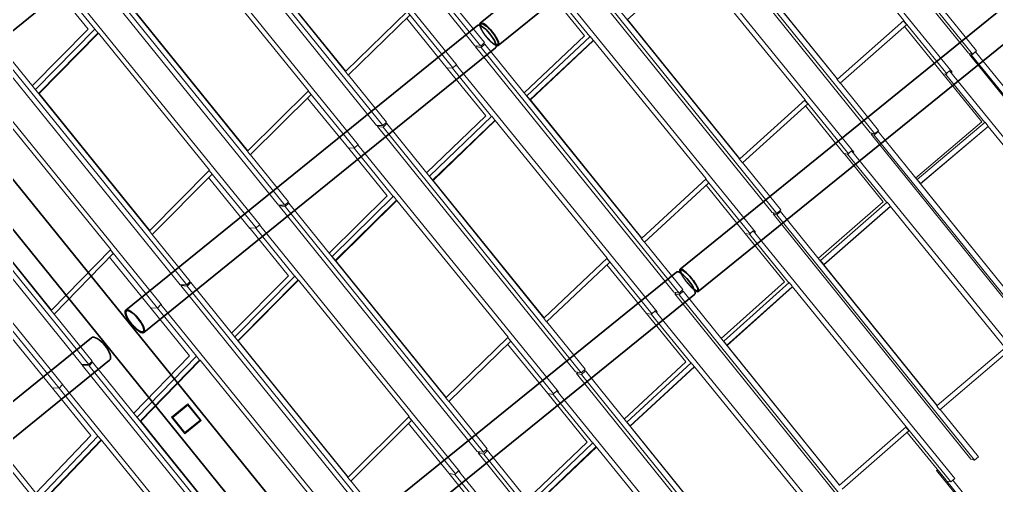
# Model space of a CAD drawing. Header units: millimetres. Extents: x 834681283 to 835686922, y 817551134 to 819407044.
# Drawn here: x 835607302 to 835616546, y 818162853 to 818167262 of the extents above; entities that cross this region are included whole.
import ezdxf

# ---------------------------------------------------------------- set-up
doc = ezdxf.new("R2010")
doc.units = ezdxf.units.MM
doc.header["$LTSCALE"] = 1200
doc.header["$MEASUREMENT"] = 0
for name, pattern in [('P01-MAGP-P-RF$0$P01_MS_01_N1-FloorPlan-PART2OFUPPERROOFSETTINGOUT$0$BH DASHED2', [3, 2, -1]), ('P01-MAGP-P-RF$0$P01_MS_01_N1-FloorPlan-PART2OFUPPERROOFSETTINGOUT$0$BH DASHED3', [2, 1, -1]), ('P01-MAGP-P-RF$0$PHANTOM', [2.5, 1.25, -0.25, 0.25, -0.25, 0.25, -0.25])]:
    doc.linetypes.add(name, pattern=pattern)
for name, color, linetype, lineweight in [('P01-MAGP-P-RF$0$MMH053__', 253, 'P01-MAGP-P-RF$0$PHANTOM', 40), ('P01-MAGP-P-RF$0$P01_MS_01_N1-FloorPlan-PART2OFUPPERROOFSETTINGOUT$0$S-BEAM', 253, 'Continuous', 35), ('P01-MAGP-P-RF$0$P01_MS_01_N1-FloorPlan-PART2OFUPPERROOFSETTINGOUT$0$S-BEAM-HIDN', 253, 'P01-MAGP-P-RF$0$P01_MS_01_N1-FloorPlan-PART2OFUPPERROOFSETTINGOUT$0$BH DASHED2', 18), ('P01-MAGP-P-RF$0$P01_MS_01_N1-FloorPlan-PART2OFUPPERROOFSETTINGOUT$0$S-COLS-HIDN', 253, 'P01-MAGP-P-RF$0$P01_MS_01_N1-FloorPlan-PART2OFUPPERROOFSETTINGOUT$0$BH DASHED3', 18), ('P01-MAGP-P-RF$0$ROOF MESH HALF TONE$0$A-GLAZ', 253, 'Continuous', 9)]:
    doc.layers.add(name, color=color, linetype=linetype, lineweight=lineweight)

# ---------------------------------------------------------------- blocks, each defined once
blk = doc.blocks.new('P01-MAGP-P-RF$0$P01_MS_01_N1-FloorPlan-PART2OFUPPERROOFSETTINGOUT$0$Circular Hollow Sections - CHS273x10_PSB97-8463233-PART 2 OF  UPPER ROOF SETTING OUT')
at = {"layer": 'P01-MAGP-P-RF$0$P01_MS_01_N1-FloorPlan-PART2OFUPPERROOFSETTINGOUT$0$S-BEAM'}
for p, q in [((83992, 47469.2), (80483.2, 45012.3)), ((80639.7, 44788.7), (84148.6, 47245.6))]:
    blk.add_line(p, q, dxfattribs=at)
for centre, major_axis, start_param, end_param in [((84070.3, 47357.4), (-78.3, 111.8), 3.141593, 6.283185), ((80561.5, 44900.5), (-78.3, 111.8), 0, 3.141593), ((80561.5, 44900.5), (-72.6, 103.6), 0, 3.141593), ((80561.5, 44900.5), (-78.3, 111.8), 3.141593, 6.283185), ((80561.5, 44900.5), (-72.6, 103.6), 3.141593, 6.283185)]:
    blk.add_ellipse(centre, major_axis=major_axis, ratio=0.284415, start_param=start_param, end_param=end_param, dxfattribs=at)
blk = doc.blocks.new('P01-MAGP-P-RF$0$P01_MS_01_N1-FloorPlan-PART2OFUPPERROOFSETTINGOUT$0$Circular Hollow Sections - CHS273x10_PSB97-8453365-PART 2 OF  UPPER ROOF SETTING OUT')
at = {"layer": 'P01-MAGP-P-RF$0$P01_MS_01_N1-FloorPlan-PART2OFUPPERROOFSETTINGOUT$0$S-BEAM'}
for p, q in [((78426.7, 47234.7), (71416.9, 42326.4)), ((71573.5, 42102.7), (78583.3, 47011.1))]:
    blk.add_line(p, q, dxfattribs=at)
for centre, major_axis, start_param, end_param in [((78505, 47122.9), (-78.3, 111.8), 3.141593, 6.283185), ((71495.2, 42214.6), (-78.3, 111.8), 0, 3.141593), ((71495.2, 42214.6), (-72.6, 103.6), 0, 3.141593), ((71495.2, 42214.6), (-78.3, 111.8), 3.141593, 6.283185), ((71495.2, 42214.6), (-72.6, 103.6), 3.141593, 6.283185)]:
    blk.add_ellipse(centre, major_axis=major_axis, ratio=0.39179, start_param=start_param, end_param=end_param, dxfattribs=at)
blk = doc.blocks.new('P01-MAGP-P-RF$0$P01_MS_01_N1-FloorPlan-PART2OFUPPERROOFSETTINGOUT$0$Circular Hollow Sections - CHS273x10_PSB97-8463272-PART 2 OF  UPPER ROOF SETTING OUT')
at = {"layer": 'P01-MAGP-P-RF$0$P01_MS_01_N1-FloorPlan-PART2OFUPPERROOFSETTINGOUT$0$S-BEAM'}
for p, q in [((82275.3, 49929.5), (78768.2, 47473.8)), ((78924.8, 47250.2), (82431.8, 49705.9))]:
    blk.add_line(p, q, dxfattribs=at)
for centre, major_axis, start_param, end_param in [((82353.6, 49817.7), (-78.3, 111.8), 3.141593, 6.283185), ((78846.5, 47362), (-78.3, 111.8), 0, 3.141593), ((78846.5, 47362), (-72.6, 103.6), 0, 3.141593), ((78846.5, 47362), (-78.3, 111.8), 3.141593, 6.283185), ((78846.5, 47362), (-72.6, 103.6), 3.141593, 6.283185)]:
    blk.add_ellipse(centre, major_axis=major_axis, ratio=0.308608, start_param=start_param, end_param=end_param, dxfattribs=at)
blk = doc.blocks.new('P01-MAGP-P-RF$0$P01_MS_01_N1-FloorPlan-PART2OFUPPERROOFSETTINGOUT$0$Circular Hollow Sections - CHS273x10_PSB97-8463234-PART 2 OF  UPPER ROOF SETTING OUT')
at = {"layer": 'P01-MAGP-P-RF$0$P01_MS_01_N1-FloorPlan-PART2OFUPPERROOFSETTINGOUT$0$S-BEAM'}
for p, q in [((87489.5, 49918.2), (84028.6, 47494.9)), ((84185.2, 47271.3), (87646.1, 49694.6))]:
    blk.add_line(p, q, dxfattribs=at)
for centre, major_axis, start_param, end_param in [((87567.8, 49806.4), (-78.3, 111.8), 3.141593, 6.283185), ((84106.9, 47383.1), (-78.3, 111.8), 0, 0.726239), ((84106.9, 47383.1), (-78.3, 111.8), 3.141593, 6.283185), ((84106.9, 47383.1), (-72.6, 103.6), 0, 0.705416), ((84106.9, 47383.1), (-72.6, 103.6), 3.141593, 6.283185), ((84106.9, 47383.1), (-72.6, 103.6), 2.436177, 3.141593), ((84106.9, 47383.1), (-78.3, 111.8), 2.415354, 3.141593)]:
    blk.add_ellipse(centre, major_axis=major_axis, ratio=0.213826, start_param=start_param, end_param=end_param, dxfattribs=at)
at = {"layer": 'P01-MAGP-P-RF$0$P01_MS_01_N1-FloorPlan-PART2OFUPPERROOFSETTINGOUT$0$S-BEAM-HIDN'}
for major_axis, start_param, end_param in [((-78.3, 111.8), 0.726604, 2.414989), ((-72.6, 103.6), 0.70581, 2.435783)]:
    blk.add_ellipse((84106.9, 47383.1), major_axis=major_axis, ratio=0.213826, start_param=start_param, end_param=end_param, dxfattribs=at)
blk = doc.blocks.new('P01-MAGP-P-RF$0$ROOF MESH HALF TONE')
at = {"layer": 'P01-MAGP-P-RF$0$ROOF MESH HALF TONE$0$A-GLAZ', "lineweight": 5}
for p, q in [((80527.6, 52190.3), (82238.7, 49738.8)), ((82293.4, 49732.2), (80582.3, 52183.8)), ((82059, 49565.6), (80329.3, 52028.6)), ((85185.9, 51790.3), (86894.6, 49341.5)), ((86930.6, 49331.4), (85221.8, 51780.2)), ((86726.2, 49174.3), (84992.6, 51640.9)), ((79546.9, 51503.5), (81258.7, 49051.5)), ((81316.4, 49045.2), (79604.5, 51497.2)), ((80997.2, 49585.3), (79640.9, 51528.1)), ((81075.8, 48876.6), (79347.1, 51338.9)), ((85635.3, 49187.3), (84285.4, 51122.3)), ((84205.5, 51102.9), (85913.6, 48654.3)), ((85954.7, 48643.8), (84246.6, 51092.3)), ((85322.7, 51090.1), (86304.8, 49692.7)), ((81002.6, 49584.1), (80043.1, 50958.5)), ((85745.6, 48484.6), (84011.9, 50951.1)), ((78565.8, 50816.7), (80278.6, 48364)), ((80338.9, 48358), (78626.1, 50810.7)), ((80019.4, 48898.1), (78662, 50841.7)), ((79676.4, 50794.5), (80638.2, 49424.6)), ((78599.1, 50150.5), (78270.9, 50618.2)), ((78661.4, 50145), (78329.4, 50618.1)), ((80092.4, 48187.8), (78364.9, 50649.4)), ((85639.8, 49185), (84666.4, 50580.3)), ((83225.2, 50415.7), (84933.2, 47967.1)), ((84979.1, 47956.4), (83271.1, 50405)), ((84659.3, 48500.1), (83309.4, 50435.3)), ((83696.5, 49885.1), (84343, 50400)), ((84343, 50400), (85319.4, 49010.9)), ((80024.9, 48896.9), (79068.6, 50266.3)), ((82330.3, 49762.9), (82002.7, 50232.2)), ((83280.9, 49760.3), (82951, 50229.6)), ((83330.8, 49750.3), (82993.1, 50230.7)), ((84764.3, 47795.1), (83030.8, 50261.2)), ((77584.4, 50129.8), (79298.4, 47676.4)), ((79360.9, 47670.7), (77646.9, 50124.1)), ((79041, 48210.7), (77682.4, 50155.3)), ((78599.2, 50150.5), (78034.4, 49651.5)), ((78061, 49614.6), (78662.1, 50145.6)), ((78688.8, 50106.1), (78087.8, 49575.1)), ((78093.1, 49574.6), (78694.1, 50105.6)), ((78689.4, 50106.6), (78662.1, 50145.6)), ((78688.8, 50106.1), (78684.2, 50112.5)), ((78688.8, 50106.1), (78689.4, 50106.6)), ((78688.8, 50106.1), (78694.1, 50105.6)), ((78694.1, 50105.6), (79652.3, 48740.3)), ((81624.3, 50108.4), (81002.6, 49584.1)), ((82016.2, 49543.8), (81621.4, 50106)), ((81024.3, 49544.5), (81646, 50068.9)), ((81965.6, 49540.1), (81613.5, 50041.5)), ((79108.7, 47499.2), (77382.6, 49959.9)), ((83696.5, 49885.1), (83692.6, 49885.9)), ((84664.1, 48497.9), (83696.5, 49885.1)), ((86970, 49361), (86640.7, 49832.9)), ((82238.7, 49738.8), (82293.4, 49732.2)), ((82244.9, 49728.8), (82254.9, 49736.9)), ((82293.4, 49732.2), (82330.3, 49762.9)), ((82333, 49748.7), (82295.3, 49718.2)), ((82317.2, 49752), (82333, 49748.7)), ((83683.2, 47813.1), (82333, 49748.7)), ((83281.1, 49760.3), (82672, 49262.7)), ((82695.8, 49231.6), (83332.4, 49751.6)), ((83360, 49712.2), (83332.4, 49751.6)), ((82244.9, 49728.8), (83953.1, 47279.9)), ((82295.3, 49718.2), (82244.9, 49728.8)), ((84003.5, 47269.3), (82295.3, 49718.2)), ((83358.5, 49710.9), (82722, 49191)), ((82726.3, 49190.2), (83362.7, 49710.1)), ((83358.5, 49711), (83360, 49712.2)), ((83358.5, 49710.9), (83362.7, 49710.1)), ((83362.7, 49710.1), (84333.3, 48329.2)), ((86304.8, 49692.7), (85639.8, 49185)), ((85662.3, 49144.3), (86327.4, 49652.2)), ((86327.4, 49652.2), (86301.1, 49689.9)), ((86676.7, 49159.5), (86302.9, 49691.3)), ((78061, 49614.6), (78088.3, 49575.6)), ((78093.1, 49574.6), (78087.8, 49575.1)), ((79046.7, 48209.7), (78093.1, 49574.6)), ((80996.8, 49583.8), (81024.3, 49544.5)), ((80997.2, 49585.3), (80997.7, 49584.6)), ((81002.6, 49584.1), (80997.7, 49584.6)), ((82049.4, 49571.4), (82012.3, 49540.6)), ((83782.3, 47105.7), (82049.4, 49571.4)), ((82055.5, 49562.7), (82059, 49565.6)), ((86638.5, 49165.9), (86307.4, 49637)), ((78062, 47523.2), (76702.1, 49468.9)), ((81352.7, 49076), (81025.2, 49545.3)), ((82012.3, 49540.6), (81958.9, 49549.8)), ((82295.9, 49070.2), (81965.7, 49540.1)), ((82349.8, 49060.3), (82012.3, 49540.6)), ((76602.6, 49442.9), (78318, 46988.7)), ((78382.3, 46983.3), (76667, 49437.5)), ((77711.6, 49416.9), (78666.6, 48055.3)), ((80638.2, 49424.6), (80024.9, 48896.9)), ((80046.4, 48857.6), (80659.7, 49385.3)), ((80659.7, 49385.3), (80634.4, 49421.4)), ((81034.5, 48853.3), (80635.2, 49422)), ((80980.2, 48850.8), (80625.5, 49355.9)), ((86894.6, 49341.5), (86930.6, 49331.4)), ((86901, 49331.4), (86909.3, 49337.3)), ((86901, 49331.4), (88611.5, 46881.9)), ((86920.9, 49323.3), (86901, 49331.4)), ((86961.4, 49352.3), (86920.9, 49323.3)), ((88631.4, 46873.8), (86920.9, 49323.3)), ((86930.6, 49331.4), (86970, 49361)), ((88314.5, 47414.6), (86961.4, 49352.3)), ((78124.9, 46810.7), (76400.2, 49270.6)), ((82693.4, 49232), (82695.8, 49231.6)), ((82695.8, 49231.6), (82723.4, 49192.2)), ((82723.4, 49192.2), (82720.9, 49192.6)), ((82726.3, 49190.2), (82722, 49191)), ((83688.3, 47811), (82726.3, 49190.2)), ((85634.3, 49184.2), (85662.3, 49144.3)), ((85635.3, 49187.3), (85636.4, 49185.8)), ((85639.8, 49185), (85636.4, 49185.8)), ((86703.3, 49188.5), (86678.1, 49170.2)), ((88438, 46720.1), (86703.3, 49188.5)), ((85993.6, 48673.7), (85664.2, 49145.8)), ((86974.7, 48687.3), (86638.3, 49166)), ((86663.1, 49159.3), (86638.3, 49166)), ((86672.2, 49165.9), (86663.1, 49159.3)), ((87000.7, 48678.9), (86663.1, 49159.3)), ((86717.8, 49167.9), (86726.2, 49174.3)), ((81258.7, 49051.5), (81316.4, 49045.2)), ((81264.5, 49042), (81273.9, 49049.8)), ((81264.5, 49042), (82973.2, 46592.7)), ((81318.8, 49031.5), (81264.5, 49042)), ((81316.4, 49045.2), (81352.7, 49076)), ((81355.9, 49062.3), (81318.8, 49031.5)), ((83027.5, 46582.2), (81318.8, 49031.5)), ((81340.2, 49065.4), (81355.9, 49062.3)), ((82706.7, 47126), (81355.9, 49062.3)), ((82296.1, 49070.3), (81699.1, 48570.3)), ((81724.5, 48536.6), (82351.2, 49061.5)), ((82377.3, 49021.1), (81750.7, 48496.4)), ((81755.3, 48495.5), (82381.9, 49020.3)), ((82378.6, 49022.3), (82351.2, 49061.5)), ((82377.3, 49021.1), (82381.9, 49020.3)), ((82377.4, 49021.2), (82378.6, 49022.3)), ((82381.9, 49020.3), (83346.8, 47647.4)), ((85319.4, 49010.9), (84664.1, 48497.9)), ((85341.6, 48970.8), (85315.6, 49007.9)), ((85697.1, 48468.9), (85317.3, 49009.2)), ((84686.2, 48457.7), (85341.6, 48970.8)), ((85651.8, 48478.7), (85318.6, 48952.7)), ((78067.8, 47522.3), (77116.3, 48883.6)), ((80019, 48896.7), (80046.4, 48857.6)), ((80019.4, 48898), (80019.8, 48897.4)), ((80024.9, 48896.9), (80019.8, 48897.4)), ((80374.8, 48389.1), (80047.2, 48858.2)), ((81031.1, 48850.4), (80974.2, 48859.6)), ((81310.4, 48381.1), (80980.4, 48850.8)), ((81067.7, 48881.5), (81031.1, 48850.4)), ((81368.4, 48370.4), (81031.1, 48850.4)), ((82799.8, 46416.4), (81067.7, 48881.5)), ((81072.9, 48874.1), (81075.8, 48876.6)), ((79652.3, 48740.3), (79046.7, 48209.7)), ((79673.6, 48701.2), (79648.6, 48737)), ((80052.6, 48162.7), (79649.2, 48737.6)), ((79068, 48170.6), (79673.6, 48701.2)), ((79994.8, 48161.7), (79638.1, 48670)), ((85913.6, 48654.3), (85954.7, 48643.8)), ((85921.3, 48642.4), (85931.3, 48649.8)), ((85921.3, 48642.4), (87628.5, 46195.4)), ((85948.3, 48632.5), (85921.3, 48642.4)), ((85988.5, 48661.7), (85948.3, 48632.5)), ((87655.5, 46185.4), (85948.3, 48632.5)), ((85954.7, 48643.8), (85993.6, 48673.7)), ((85981.4, 48664.3), (85988.5, 48661.7)), ((87338.7, 46726.3), (85988.5, 48661.7)), ((86975.1, 48687.4), (86311.2, 48199.2)), ((86326.8, 48183.3), (87004.3, 48681.5)), ((86354.3, 48139.9), (87031.3, 48637.8)), ((86355.2, 48142.9), (87032.7, 48641.1)), ((87029.3, 48645.8), (87004.3, 48681.5)), ((87029.1, 48638.5), (87031.3, 48637.8)), ((87031.3, 48637.8), (88027.4, 47220.5)), ((81724.5, 48536.6), (81752, 48497.4)), ((81755.3, 48495.5), (81750.7, 48496.4)), ((82712, 47124.1), (81755.3, 48495.5)), ((84658.5, 48497.3), (84686.2, 48457.7)), ((84659.3, 48500.1), (84660.2, 48498.7)), ((84664.1, 48497.9), (84660.2, 48498.7)), ((85017.4, 47986.7), (84687.9, 48459)), ((85990.7, 47996.6), (85652.4, 48477.5)), ((85684.3, 48469), (85652.4, 48477.5)), ((85692.6, 48475.2), (85684.3, 48469)), ((86023.7, 47986.5), (85684.3, 48469)), ((85723.9, 48498.6), (85697.6, 48478.9)), ((87461.4, 46028.3), (85723.9, 48498.6)), ((85738, 48478.6), (85745.6, 48484.6)), ((80278.6, 48364), (80338.9, 48358)), ((80283.9, 48355.3), (80292.6, 48362.6)), ((80283.9, 48355.3), (81993.4, 45905.4)), ((80341.7, 48344.9), (80283.9, 48355.3)), ((80338.9, 48358), (80374.8, 48389.1)), ((80378.2, 48376), (80341.7, 48344.9)), ((80362.9, 48378.8), (80378.2, 48376)), ((81729.8, 46439), (80378.2, 48376)), ((81311.1, 48380.3), (80725.6, 47878.1)), ((80752.4, 47842.1), (81369.6, 48371.5)), ((81396.9, 48332.5), (81369.6, 48371.5)), ((82051.2, 45895), (80341.7, 48344.9)), ((81395.8, 48331.5), (80778.6, 47802.2)), ((80783.5, 47801.4), (81400.7, 48330.7)), ((81395.8, 48331.5), (81396.9, 48332.5)), ((81395.8, 48331.5), (81400.7, 48330.7)), ((81400.7, 48330.7), (82360.1, 46965.3)), ((84333.3, 48329.2), (83688.3, 47811)), ((83710.1, 47771.2), (84355.2, 48289.5)), ((84667, 47788.3), (84329.4, 48268.7)), ((84355.2, 48289.5), (84329.5, 48326.2)), ((84716.6, 47778.7), (84331, 48327.3)), ((79040.7, 48209.6), (79068, 48170.6)), ((79041, 48210.6), (79041.3, 48210.1)), ((79046.7, 48209.7), (79041.3, 48210.1)), ((79396.4, 47701.9), (79068.6, 48171.1)), ((80049.8, 48160.3), (79992.8, 48169)), ((80085.8, 48191.7), (80049.8, 48160.3)), ((81816.8, 45727.4), (80085.8, 48191.7)), ((80090, 48185.7), (80092.4, 48187.8)), ((86321.5, 48184.4), (86326.8, 48183.3)), ((86326.8, 48183.3), (86355.2, 48142.9)), ((79994.8, 48161.7), (79998.9, 48161.3)), ((80326.1, 47690.5), (79995.1, 48161.7)), ((80386.6, 47680.8), (80049.8, 48160.3)), ((86355.2, 48142.9), (86349.7, 48144)), ((86355.2, 48142.9), (86352, 48140.6)), ((86354.3, 48139.9), (86352, 48140.6)), ((87340.9, 46725.6), (86354.3, 48139.9)), ((78666.6, 48055.3), (78067.8, 47522.3)), ((78089.1, 47483.5), (78687.9, 48016.5)), ((79009.6, 47472.7), (78651.1, 47983.7)), ((78687.9, 48016.5), (78663, 48052.1)), ((79070.5, 47472.2), (78663.5, 48052.5)), ((84979.1, 47956.4), (85017.4, 47986.7)), ((85991, 47996.7), (85340.4, 47505.7)), ((85359.1, 47484.9), (86027, 47989)), ((86052.1, 47953.2), (86027, 47989)), ((84933.2, 47967.1), (84979.1, 47956.4)), ((84941.7, 47954), (84953.1, 47962.5)), ((84941.7, 47954), (86646.2, 45508.8)), ((84975.7, 47942.5), (84941.7, 47954)), ((85015.3, 47972), (84975.7, 47942.5)), ((86680.2, 45497.3), (84975.7, 47942.5)), ((85003.8, 47975.9), (85015.3, 47972)), ((86363.1, 46038.6), (85015.3, 47972)), ((85387.2, 47441.8), (86054.7, 47945.5)), ((85387.3, 47444.8), (86055.2, 47948.8)), ((86051.9, 47946.4), (86054.7, 47945.5)), ((86054.7, 47945.5), (87044.5, 46538.2)), ((80752.4, 47842.1), (80779.7, 47803.1)), ((80783.5, 47801.4), (80778.6, 47802.2)), ((81735.3, 46437.3), (80783.5, 47801.4)), ((83682.5, 47810.6), (83710.1, 47771.2)), ((83683.2, 47813), (83684, 47811.8)), ((83688.3, 47811), (83684, 47811.8)), ((84744.3, 47808.4), (84716.2, 47786.8)), ((86483.4, 45337), (84744.3, 47808.4)), ((84757.5, 47789.6), (84764.3, 47795.1)), ((79360.9, 47670.7), (79396.4, 47701.9)), ((84041.2, 47299.8), (83711.6, 47772.3)), ((85006.5, 47305.5), (84666.7, 47788.4)), ((84705.3, 47778.4), (84666.7, 47788.4)), ((84712.7, 47784.2), (84705.3, 47778.4)), ((85046.1, 47294.1), (84705.3, 47778.4)), ((79298.4, 47676.4), (79360.9, 47670.7)), ((79303, 47668.6), (79310.7, 47675.3)), ((79303, 47668.6), (81013.6, 45217.9)), ((79363.8, 47658.5), (79303, 47668.6)), ((79399.8, 47689.8), (79363.8, 47658.5)), ((81074.4, 45207.8), (79363.8, 47658.5)), ((79385.4, 47692.2), (79399.8, 47689.8)), ((80753.3, 45750.8), (79399.8, 47689.8)), ((80326.2, 47690.5), (79751.3, 47186.3)), ((79779.3, 47148.2), (80387.6, 47681.7)), ((80413.9, 47642), (79805.5, 47108.6)), ((79810.7, 47107.8), (80419.1, 47641.2)), ((80414.8, 47642.9), (80387.6, 47681.7)), ((80413.9, 47642.1), (80414.8, 47642.9)), ((80413.9, 47642), (80419.1, 47641.2)), ((80419.1, 47641.2), (81373.3, 46282.7)), ((83346.8, 47647.4), (82712, 47124.1)), ((83368.4, 47608), (83343, 47644.2)), ((83735.2, 47089), (83344.3, 47645.3)), ((78061.8, 47522.4), (78089.1, 47483.5)), ((78062, 47523.1), (78062.3, 47522.8)), ((78067.8, 47522.3), (78062.3, 47522.8)), ((82733.5, 47084.7), (83368.4, 47608)), ((83681.6, 47098.6), (83340, 47584.6)), ((78417.4, 47014.7), (78089.5, 47483.9)), ((79009.6, 47472.7), (79016.6, 47472.2)), ((79341.3, 47000.8), (79010, 47472.7)), ((79068.3, 47470.3), (79011.3, 47478.5)), ((79404.5, 46991.5), (79068.3, 47470.3)), ((79103.8, 47501.9), (79070.5, 47472.2)), ((80833.3, 45038.6), (79103.8, 47501.9)), ((85354.1, 47486), (85359.1, 47484.9)), ((85359.1, 47484.9), (85387.3, 47444.8)), ((85387.3, 47444.8), (85382.1, 47445.9)), ((85387.3, 47444.8), (85384.4, 47442.6)), ((85387.2, 47441.8), (85384.4, 47442.6)), ((86365.9, 46037.8), (85387.2, 47441.8)), ((78088.3, 46781.9), (77678.2, 47366.8)), ((78024.6, 46783.9), (77664.9, 47297)), ((83953.1, 47279.9), (84003.5, 47269.3)), ((83962.1, 47266.1), (83974.3, 47275.5)), ((83962.1, 47266.1), (85664.9, 44822)), ((84002.6, 47253.4), (83962.1, 47266.1)), ((84041.6, 47283.3), (84002.6, 47253.4)), ((85705.4, 44809.3), (84002.6, 47253.4)), ((84003.5, 47269.3), (84041.2, 47299.8)), ((84026.6, 47288), (84041.6, 47283.3)), ((85386, 45353.7), (84041.6, 47283.3)), ((85006.8, 47305.6), (84370.6, 46811.1)), ((84392.1, 46785.8), (85049.1, 47296.4)), ((85074.1, 47254.3), (84417.4, 46743.9)), ((84420.8, 46742.9), (85077.5, 47253.3)), ((85074.3, 47260.5), (85049.1, 47296.4)), ((85074.1, 47254.3), (85077.5, 47253.3)), ((85074.2, 47254.3), (85077, 47256.6)), ((85077.5, 47253.3), (86059.8, 45857.5)), ((79779.3, 47148.2), (79806.4, 47109.4)), ((79810.7, 47107.8), (79805.5, 47108.6)), ((80758.2, 45750.4), (79810.7, 47107.8)), ((82706.1, 47123.9), (82733.5, 47084.7)), ((82706.7, 47126), (82707.4, 47125)), ((82712, 47124.1), (82707.4, 47125)), ((83064.6, 46613), (82734.8, 47085.7)), ((84022.3, 46614.3), (83681.4, 47098.6)), ((83726.1, 47087.5), (83681.4, 47098.6)), ((83732.6, 47092.6), (83726.1, 47087.5)), ((84067.9, 46601.8), (83726.1, 47087.5)), ((83764.5, 47117.8), (83732.7, 47092.6)), ((85503.9, 44646.4), (83764.5, 47117.8)), ((83776.5, 47100.8), (83782.3, 47105.7)), ((78318, 46988.7), (78382.3, 46983.3)), ((78321.8, 46981.9), (78328.4, 46987.8)), ((78321.8, 46981.9), (80033.8, 44530.3)), ((78385.3, 46972.2), (78321.8, 46981.9)), ((78382.3, 46983.3), (78417.4, 47014.7)), ((78420.7, 47003.7), (78385.3, 46972.2)), ((80097.2, 44520.5), (78385.3, 46972.2)), ((78407.5, 47005.8), (78420.7, 47003.7)), ((79775.1, 45064.2), (78420.7, 47003.7)), ((79341.4, 47000.8), (78776, 46495)), ((78805, 46455), (79405.4, 46992.1)), ((79432.4, 46953.5), (79405.4, 46992.1)), ((82360.1, 46965.3), (81735.3, 46437.3)), ((82381.4, 46926.2), (82356.3, 46962.1)), ((82752.5, 46400.7), (82357.4, 46963)), ((79431.7, 46952.8), (78831.3, 46415.7)), ((78836.8, 46414.9), (79437.1, 46952)), ((79431.7, 46952.9), (79432.4, 46953.5)), ((79431.7, 46952.8), (79437.1, 46952)), ((79437.1, 46952), (80386.6, 45599.6)), ((81756.6, 46398.1), (82381.4, 46926.2)), ((82696.7, 46408.2), (82350.8, 46900.4)), ((78024.6, 46783.9), (78036.1, 46783.1)), ((78356.7, 46311.4), (78025.1, 46783.9)), ((78086.7, 46780.4), (78031.7, 46787.8)), ((78422.2, 46302.4), (78086.7, 46780.4)), ((78121.7, 46812.2), (78088.3, 46781.9)), ((79849.6, 44350), (78121.7, 46812.2)), ((84387.6, 46786.7), (84392.1, 46785.8)), ((84392.1, 46785.8), (84420, 46745.9)), ((84420, 46745.9), (84415.3, 46746.9)), ((84420.8, 46742.9), (84417.4, 46743.9)), ((85390.9, 45350.6), (84420.8, 46742.9)), ((82973.2, 46592.7), (83027.5, 46582.2)), ((83027.5, 46582.2), (83064.6, 46613)), ((83066.9, 46595.6), (83028.6, 46565.3)), ((83049.7, 46600.6), (83066.9, 46595.6)), ((84410.7, 44666.7), (83066.9, 46595.6)), ((84022.6, 46614.4), (83401, 46116.1)), ((83425, 46086.4), (84070.5, 46603.9)), ((84098.2, 46564.4), (84070.5, 46603.9)), ((82982.1, 46578.8), (82994.5, 46588.6)), ((82982.1, 46578.8), (84684.6, 44134.9)), ((83028.6, 46565.3), (82982.1, 46578.8)), ((84731, 44121.4), (83028.6, 46565.3)), ((84095.7, 46562.4), (83450.4, 46045.1)), ((83454.3, 46044.1), (84099.6, 46561.4)), ((84095.7, 46562.5), (84098.2, 46564.4)), ((84095.7, 46562.4), (84099.6, 46561.4)), ((84099.6, 46561.4), (85073.5, 45177.7)), ((87044.5, 46538.2), (86365.9, 46037.8)), ((78805, 46455), (78832.1, 46416.4)), ((78836.8, 46414.9), (78831.3, 46415.7)), ((79780.5, 45063.4), (78836.8, 46414.9)), ((81729.3, 46437.1), (81756.6, 46398.1)), ((81729.8, 46439), (81730.4, 46438.1)), ((81735.3, 46437.3), (81730.4, 46438.1)), ((83037.9, 45923.2), (82696.5, 46408.2)), ((82746.8, 46396.3), (82696.5, 46408.2)), ((82784.5, 46427.1), (82752.4, 46400.8)), ((84523, 43956.5), (82784.5, 46427.1)), ((82794.9, 46412.3), (82799.8, 46416.4)), ((86387.9, 45996), (87066.9, 46496.7)), ((78796.7, 44377.1), (77441, 46317.7)), ((82087.7, 45926.1), (81757.7, 46399.1)), ((82752.4, 46400.8), (82746.8, 46396.3)), ((83089, 45910.1), (82746.8, 46396.3)), ((79119.5, 43833.1), (77405.9, 46285.9)), ((78356.8, 46311.4), (77799.7, 45804.2)), ((77829.5, 45762.7), (78422.8, 46302.9)), ((78449.2, 46263.9), (77855.9, 45723.7)), ((77861.5, 45722.9), (78454.8, 46263.1)), ((78449.8, 46264.4), (78422.8, 46302.9)), ((78449.2, 46263.9), (78449.8, 46264.4)), ((78449.2, 46263.9), (78454.8, 46263.1)), ((78454.8, 46263.1), (79400.3, 44915.8)), ((81373.3, 46282.7), (80758.2, 45750.4)), ((80779.2, 45711.6), (81394.3, 46244)), ((81394.3, 46244), (81369.5, 46279.5)), ((81771.7, 45708.9), (81370.4, 46280.3)), ((81720.6, 45705.2), (81361.9, 46215.9)), ((83421.1, 46087.3), (83425, 46086.4)), ((83425, 46086.4), (83452.7, 46046.9)), ((83452.7, 46046.9), (83448.5, 46047.8)), ((83454.3, 46044.1), (83450.4, 46045.1)), ((84415.9, 44663.7), (83454.3, 46044.1)), ((86359.8, 46036.2), (86363.1, 46038.6)), ((86365.9, 46037.8), (86363.1, 46038.6)), ((86362.9, 46031.8), (86387.9, 45996)), ((86719.9, 45526.8), (86391.1, 45998.4)), ((81993.4, 45905.4), (82051.2, 45895)), ((82001.8, 45892.2), (82013.5, 45901.7)), ((82001.8, 45892.2), (83705.1, 43447.5)), ((82053.5, 45878.3), (82001.8, 45892.2)), ((82051.2, 45895), (82087.7, 45926.1)), ((82091.2, 45909), (82053.5, 45878.3)), ((83756.9, 43433.6), (82053.5, 45878.3)), ((82073.3, 45913.8), (82091.2, 45909)), ((83435.3, 43979.8), (82091.2, 45909)), ((83038.1, 45923.2), (82431.1, 45421.2)), ((82457.2, 45387.6), (83091.1, 45911.9)), ((83116.5, 45871), (82482.8, 45347)), ((82487.2, 45345.8), (83120.8, 45869.9)), ((83118.5, 45872.7), (83091.1, 45911.9)), ((83116.5, 45871.1), (83118.5, 45872.7)), ((83116.5, 45871), (83120.8, 45869.9)), ((83120.8, 45869.9), (84086.1, 44498.2)), ((86059.8, 45857.5), (85390.9, 45350.6)), ((86081.7, 45816.6), (86055.4, 45854.1)), ((86444.4, 45307.1), (86058, 45856.1)), ((85412.5, 45309.4), (86081.7, 45816.6)), ((86399.8, 45325.7), (86063.8, 45803)), ((80752.1, 45750.4), (80752.5, 45750.8)), ((80752.1, 45750.4), (80779.2, 45711.6)), ((80758.2, 45750.4), (80753, 45751.2)), ((81110.4, 45239.1), (80780.1, 45712.4)), ((81767.2, 45705.1), (81712, 45717.5)), ((82053.2, 45232.3), (81720.6, 45705.1)), ((81771.7, 45708.9), (81767.2, 45705.1)), ((82109.1, 45219), (81767.2, 45705.1)), ((81804.1, 45736.3), (81771.7, 45709)), ((83540.8, 43267.3), (81804.1, 45736.3)), ((81812.8, 45723.9), (81816.8, 45727.4)), ((86646.2, 45508.8), (86680.2, 45497.3)), ((86680.2, 45497.3), (86719.9, 45526.8)), ((86315.9, 45423), (86326.1, 45430.3)), ((86333.9, 45419.2), (86315.9, 45423)), ((86315.9, 45423), (86676.7, 44909.4)), ((86333.9, 45419.2), (86693.7, 44906.9)), ((85384.6, 45349.3), (85387.6, 45351.5)), ((85386, 45353.7), (85387.5, 45351.5)), ((85390.9, 45350.6), (85387.5, 45351.5)), ((86405.8, 45317.1), (86444.4, 45307.1)), ((86444.4, 45307.1), (86483.4, 45337)), ((88024.7, 43098.5), (86463.3, 45321.6))]:
    blk.add_line(p, q, dxfattribs=at)
blk = doc.blocks.new('P01-MAGP-P-RF')
at = {"layer": 'P01-MAGP-P-RF$0$P01_MS_01_N1-FloorPlan-PART2OFUPPERROOFSETTINGOUT$0$S-BEAM'}
for p, q in [((835300617, 818145896.3), (835307236.9, 818151256.7)), ((835309005.7, 818149180.1), (835305680.3, 818146487.3)), ((835305852.1, 818146275.2), (835309177.5, 818148967.9)), ((835304309.7, 818141240.2), (835300534.2, 818145902.7)), ((835304076.5, 818141051.4), (835300301, 818145714))]:
    blk.add_line(p, q, dxfattribs=at)
for major_axis, start_param, end_param in [((-85.9, 106.1), 0, 0.450547), ((-85.9, 106.1), 3.141593, 6.283185), ((-79.6, 98.3), 3.141593, 6.283185), ((-79.6, 98.3), 0, 0.379286), ((-79.6, 98.3), 2.762306, 3.141593), ((-85.9, 106.1), 2.691045, 3.141593)]:
    blk.add_ellipse((835305766.2, 818146381.3), major_axis=major_axis, ratio=0.27458, start_param=start_param, end_param=end_param, dxfattribs=at)
at = {"layer": 'P01-MAGP-P-RF$0$P01_MS_01_N1-FloorPlan-PART2OFUPPERROOFSETTINGOUT$0$S-BEAM-HIDN'}
for major_axis, start_param, end_param in [((-85.9, 106.1), 0.450912, 2.690681), ((-79.6, 98.3), 0.37968, 2.761913)]:
    blk.add_ellipse((835305766.2, 818146381.3), major_axis=major_axis, ratio=0.27458, start_param=start_param, end_param=end_param, dxfattribs=at)
at = {"layer": 'P01-MAGP-P-RF$0$P01_MS_01_N1-FloorPlan-PART2OFUPPERROOFSETTINGOUT$0$S-COLS-HIDN'}
for p, q in [((835302759.6, 818142757.2), (835302915, 818142883)), ((835303040.9, 818142727.6), (835302915, 818142883)), ((835302770.9, 818142756), (835302913.9, 818142871.8)), ((835303029.7, 818142728.8), (835302913.9, 818142871.8)), ((835302885.5, 818142601.8), (835302759.6, 818142757.2)), ((835302770.9, 818142756), (835302886.7, 818142613)), ((835302885.5, 818142601.8), (835303040.9, 818142727.6)), ((835302886.7, 818142613), (835303029.7, 818142728.8))]:
    blk.add_line(p, q, dxfattribs=at)
at = {"layer": 'P01-MAGP-P-RF$0$MMH053__', "rotation": 3.998948738169357}
blk.add_blockref('P01-MAGP-P-RF$0$ROOF MESH HALF TONE', (835227060.7, 818090920.1), dxfattribs=at)
at = {"layer": 'P01-MAGP-P-RF$0$P01_MS_01_N1-FloorPlan-PART2OFUPPERROOFSETTINGOUT$0$S-BEAM', "linetype": 'P01-MAGP-P-RF$0$P01_MS_01_N1-FloorPlan-PART2OFUPPERROOFSETTINGOUT$0$BH DASHED2', "lineweight": 18, "rotation": 3.998948738169357}
blk.add_blockref('P01-MAGP-P-RF$0$P01_MS_01_N1-FloorPlan-PART2OFUPPERROOFSETTINGOUT$0$Circular Hollow Sections - CHS273x10_PSB97-8463234-PART 2 OF  UPPER ROOF SETTING OUT', (835227060.7, 818090920.1), dxfattribs=at)
at = {"layer": 'P01-MAGP-P-RF$0$P01_MS_01_N1-FloorPlan-PART2OFUPPERROOFSETTINGOUT$0$S-BEAM', "rotation": 3.998948738169357}
for name in ['P01-MAGP-P-RF$0$P01_MS_01_N1-FloorPlan-PART2OFUPPERROOFSETTINGOUT$0$Circular Hollow Sections - CHS273x10_PSB97-8463272-PART 2 OF  UPPER ROOF SETTING OUT', 'P01-MAGP-P-RF$0$P01_MS_01_N1-FloorPlan-PART2OFUPPERROOFSETTINGOUT$0$Circular Hollow Sections - CHS273x10_PSB97-8463233-PART 2 OF  UPPER ROOF SETTING OUT', 'P01-MAGP-P-RF$0$P01_MS_01_N1-FloorPlan-PART2OFUPPERROOFSETTINGOUT$0$Circular Hollow Sections - CHS273x10_PSB97-8453365-PART 2 OF  UPPER ROOF SETTING OUT']:
    blk.add_blockref(name, (835227060.7, 818090920.1), dxfattribs=at)

msp = doc.modelspace()

# ---------------------------------------------------------------- block references
msp.add_blockref('P01-MAGP-P-RF', (305980.4, 20741.3))

doc.saveas('drawing.dxf')
